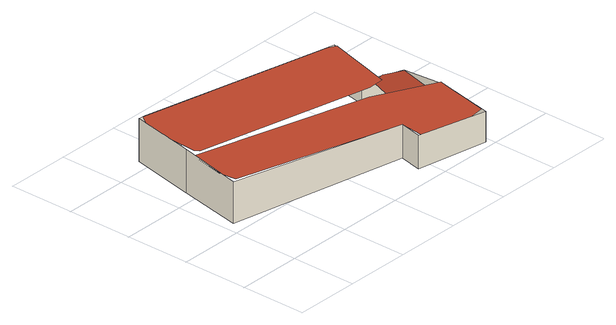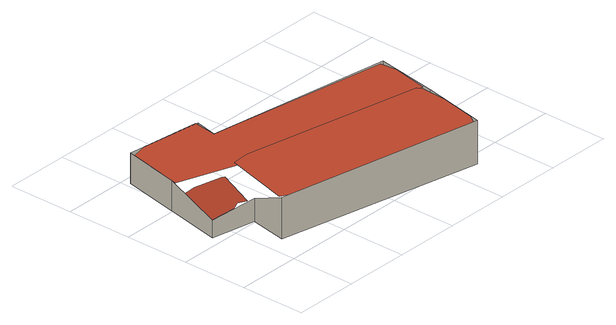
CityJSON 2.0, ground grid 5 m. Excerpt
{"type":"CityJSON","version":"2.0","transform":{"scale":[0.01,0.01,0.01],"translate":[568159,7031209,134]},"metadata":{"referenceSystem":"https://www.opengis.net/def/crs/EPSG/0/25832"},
"CityObjects":{
"building1":{"type":"Building","geometry":[{"type":"MultiSurface","lod":"2","boundaries":[[[0,1,2,3,4,5,6,7,8]],[[9,10,11,12,13,14,15,16,17]],[[18,19,20,21,22,23,24,25]],[[26,27,28,29]],[[30,31,27,26]],[[32,33,31,30]],[[34,35,33,32]],[[36,13,35,34]],[[37,38,13,36]],[[39,40,38,37]],[[41,42,40,39]],[[43,44,42,41]],[[29,28,44,43]]],"semantics":{"surfaces":[{"type":"RoofSurface"},{"type":"WallSurface"}],"values":[0,0,0,1,1,1,1,1,1,1,1,1,1]}}]}
},
"vertices":[
[1797,1284,330],[322,1586,343],[273,1520,343],[218,1251,343],[205,1046,343],[228,1014,343],[1592,730,332],[1719,740,331],[1858,1250,330],[1583,730,266],[170,1019,328],[114,741,329],[125,614,328],[1450,327,270],[1429,151,271],[1845,74,252],[1970,95,247],[2063,529,244],[2145,913,150],[1974,954,175],[1915,935,183],[1863,975,191],[1740,673,205],[1757,657,203],[1938,581,176],[2046,567,160],[2147,921,17],[2147,921,150],[1806,986,191],[1806,986,17],[2055,490,17],[2055,490,244],[1961,52,17],[1961,52,247],[1411,154,17],[1411,154,271],[1450,327,17],[85,601,17],[85,601,328],[185,1092,17],[185,1092,343],[288,1593,17],[288,1593,343],[1862,1271,17],[1862,1271,330]
]}
